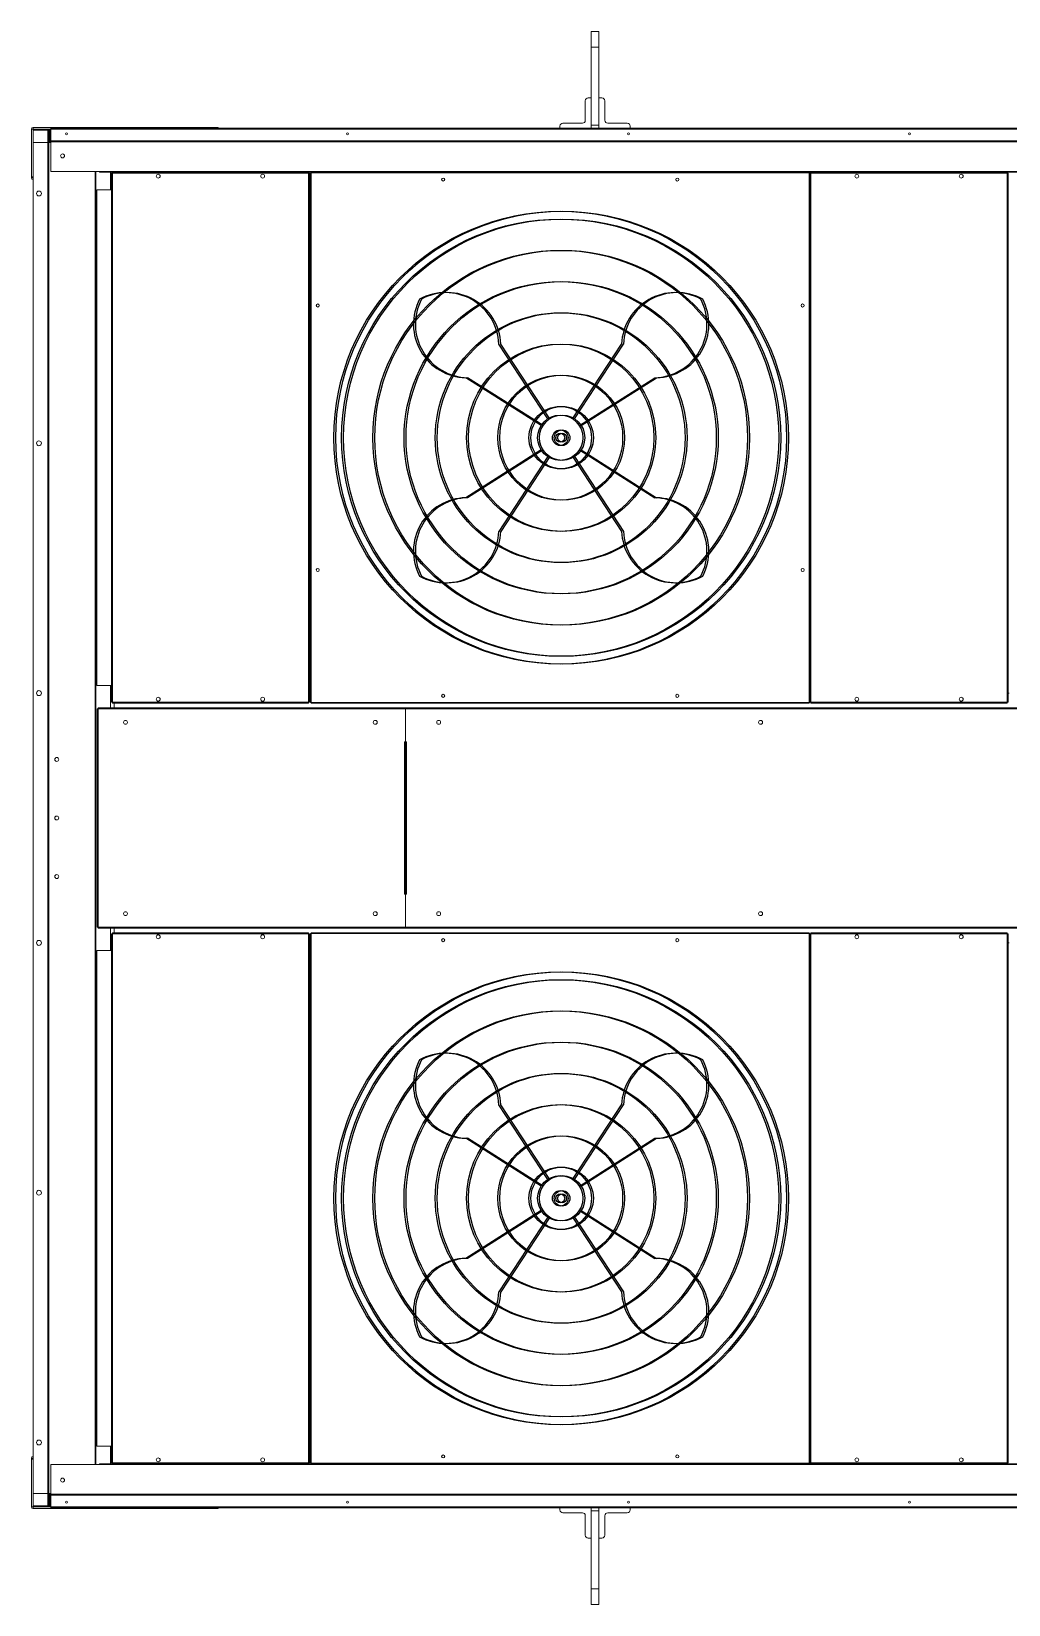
# Model space of a CAD drawing. Header units: inches. Extents: x 1457 to 2093, y 539 to 940.
# Drawn here: x 1821.5 to 1884.1, y 766.1 to 866.9 of the extents above; entities that cross this region are included whole.
import ezdxf

# ---------------------------------------------------------------- set-up
doc = ezdxf.new("R2010")
doc.units = ezdxf.units.IN
doc.header["$MEASUREMENT"] = 0
doc.layers.get('0').update_dxf_attribs({"color": 1})

msp = doc.modelspace()

# ---------------------------------------------------------------- linework, layer by layer
at = {"linetype": 'Continuous', "lineweight": 15}
for p, q in [((1857.37480369, 866.87279497), (1857.87480687, 866.87279497)), ((1857.37480369, 865.8727933), (1857.37480369, 866.87279497)), ((1857.87480687, 865.8727933), (1857.87480687, 866.87279497)), ((1857.37480369, 865.8727933), (1857.87480687, 865.8727933)), ((1857.37480369, 865.8727933), (1857.37480369, 860.87279431)), ((1857.87480687, 865.8727933), (1857.87480687, 860.87279431)), ((1856.99980599, 862.43529488), (1856.99980599, 861.18529161)), ((1857.37480369, 862.62279138), (1857.18730719, 862.62279138)), ((1857.37480369, 860.67059377), (1857.37480369, 862.62279138)), ((1857.87480687, 862.62279138), (1858.06230337, 862.62279138)), ((1857.87480687, 860.67059377), (1857.87480687, 862.62279138)), ((1858.24980457, 862.43529488), (1858.24980457, 861.18529161)), ((1821.5202069, 860.62179305), (1821.62480601, 860.62179305)), ((1821.5202069, 860.62179305), (1821.5202069, 857.57114285)), ((1821.62480601, 860.62279272), (1821.62480601, 860.56029232)), ((1822.56130292, 860.62279272), (1821.62480601, 860.62279272)), ((1822.56130292, 860.56029232), (1821.62480601, 860.56029232)), ((1821.62480601, 860.56029232), (1821.62480601, 860.55929265)), ((1821.62480601, 859.76049186), (1821.62480601, 860.55929265)), ((1821.62480601, 860.55929265), (1822.56130292, 860.55929265)), ((1821.62580568, 860.62279272), (1821.62580568, 860.72739183)), ((1833.33270702, 860.72739183), (1821.62580568, 860.72739183)), ((1822.56130292, 860.56029232), (1822.56130292, 860.62279272)), ((1822.62965584, 860.62279272), (1822.56130292, 860.62279272)), ((1822.56130292, 860.55929265), (1822.62480299, 860.55929265)), ((1822.56130292, 859.76049186), (1822.56130292, 860.55929265)), ((1822.62480299, 859.80928319), (1822.62480299, 860.55929265)), ((1822.62965584, 860.62279272), (1822.70435407, 860.62279272)), ((1822.62965584, 860.62279272), (1822.62965584, 859.88599483)), ((1822.70435407, 860.62279272), (1822.70435407, 859.88599483)), ((1822.70535374, 860.62279272), (1822.70435407, 860.62279272)), ((1822.76450313, 860.62279272), (1822.70535374, 860.62279272)), ((1822.70535374, 860.62279272), (1822.70535374, 859.88599483)), ((1822.76450313, 860.67059377), (1822.76450313, 860.62179305)), ((1892.76450537, 860.67059377), (1822.76450313, 860.67059377)), ((1822.76450313, 859.85809329), (1822.76450313, 860.62179305)), ((1822.76450313, 860.62179305), (1892.76450537, 860.62179305)), ((1833.33270702, 860.67059377), (1833.33270702, 860.72739183)), ((1833.33270702, 860.72739183), (1833.41460474, 860.72739183)), ((1833.41460474, 860.67059377), (1833.41460474, 860.72739183)), ((1855.37480503, 860.81029391), (1855.37480503, 860.67059377)), ((1856.8123048, 860.99779511), (1855.56230623, 860.99779511)), ((1857.87480687, 860.87279431), (1857.37480369, 860.87279431)), ((1858.43730576, 860.99779511), (1859.68730433, 860.99779511)), ((1859.87480553, 860.81029391), (1859.87480553, 860.67059377)), ((1821.62480601, 859.76049186), (1821.62480601, 773.23509482)), ((1822.57600697, 859.76049186), (1821.62480601, 859.76049186)), ((1822.57600697, 859.76049186), (1822.57600697, 773.23509482)), ((1822.57700663, 859.76049186), (1822.57600697, 859.76049186)), ((1822.57700663, 773.23509482), (1822.57700663, 859.76049186)), ((1822.62580735, 859.76049186), (1822.57700663, 859.76049186)), ((1822.62580735, 859.76149152), (1822.62580735, 859.80929257)), ((1822.76450313, 859.80929257), (1822.62580735, 859.80929257)), ((1822.76450313, 859.76149152), (1822.62580735, 859.76149152)), ((1822.62580735, 773.23509482), (1822.62580735, 859.76049186)), ((1822.62580735, 859.76049186), (1822.76450313, 859.76049186)), ((1822.70435407, 859.88599483), (1822.62965584, 859.88599483)), ((1822.70535374, 859.88599483), (1822.70535374, 859.81029224)), ((1822.76450313, 859.88599483), (1822.70535374, 859.88599483)), ((1822.76450313, 859.81029224), (1822.70535374, 859.81029224)), ((1822.76450313, 859.85709362), (1822.76450313, 859.85809329)), ((1822.76450313, 859.85809329), (1892.76450537, 859.85809329)), ((1892.76450537, 859.85709362), (1822.76450313, 859.85709362)), ((1822.76450313, 859.8082929), (1822.76450313, 859.85709362)), ((1892.76450537, 859.8082929), (1822.76450313, 859.8082929)), ((1822.76450313, 859.8082929), (1822.76450313, 857.90589568)), ((1821.62480601, 857.57114285), (1821.5202069, 857.57114285)), ((1821.5202069, 857.48924513), (1821.5202069, 857.57114285)), ((1821.62480601, 857.48924513), (1821.5202069, 857.48924513)), ((1892.76450537, 857.90589568), (1822.76450313, 857.90589568)), ((1822.76450313, 857.90489132), (1822.76450313, 857.90589568)), ((1825.88950426, 857.90489132), (1822.76450313, 857.90489132)), ((1825.59070665, 775.09069536), (1825.59070665, 857.90489132)), ((1825.63950736, 775.09069536), (1825.63950736, 857.90489132)), ((1825.64050703, 775.09069536), (1825.64050703, 857.90489132)), ((1825.88950426, 857.85709496), (1825.88950426, 857.90489132)), ((1889.63950542, 857.85709496), (1825.88950426, 857.85709496)), ((1826.5917033, 856.73109282), (1826.5917033, 857.85709496)), ((1826.6413535, 823.91859332), (1826.6413535, 857.7935949)), ((1826.6413535, 857.7935949), (1826.70485356, 857.7935949)), ((1826.70485356, 857.7935949), (1826.70485356, 857.85709496)), ((1826.70485356, 857.7935949), (1839.26535444, 857.7935949)), ((1826.70485356, 823.91859332), (1826.70485356, 857.7935949)), ((1839.26535444, 857.85709496), (1839.26535444, 857.7935949)), ((1839.44015562, 857.8560953), (1839.26535444, 857.8560953)), ((1839.26535444, 823.91859332), (1839.26535444, 857.7935949)), ((1839.26535444, 857.7935949), (1839.3288545, 857.7935949)), ((1839.3288545, 823.91859332), (1839.3288545, 857.7935949)), ((1839.3913549, 823.90289313), (1839.3913549, 857.80729458)), ((1839.3913549, 857.80729458), (1839.43915595, 857.80729458)), ((1839.43915595, 823.90289313), (1839.43915595, 857.80729458)), ((1839.44015562, 857.80729458), (1839.43915595, 857.80729458)), ((1839.44015562, 857.85709496), (1839.44015562, 857.80929392)), ((1871.34255614, 857.80929392), (1839.44015562, 857.80929392)), ((1839.44015562, 857.80929392), (1839.44015562, 857.80829425)), ((1839.44015562, 857.80829425), (1871.34255614, 857.80829425)), ((1839.44015562, 857.80829425), (1839.44015562, 857.80729458)), ((1839.44015562, 841.93714255), (1839.44015562, 857.80729458)), ((1871.34255614, 857.85709496), (1871.34255614, 857.80929392)), ((1871.45485458, 857.8560953), (1871.34255614, 857.8560953)), ((1871.34255614, 857.80829425), (1871.34255614, 857.80929392)), ((1871.34255614, 857.80829425), (1871.34255614, 857.80729458)), ((1871.34255614, 823.90289313), (1871.34255614, 857.80729458)), ((1871.34355581, 857.80729458), (1871.34255614, 857.80729458)), ((1871.34355581, 823.90289313), (1871.34355581, 857.80729458)), ((1871.34355581, 857.80729458), (1871.39135451, 857.80729458)), ((1871.39135451, 823.90289313), (1871.39135451, 857.80729458)), ((1871.39135451, 857.7935949), (1871.45485458, 857.7935949)), ((1871.45485458, 857.7935949), (1871.45485458, 857.85709496)), ((1871.45485458, 857.7935949), (1884.01535545, 857.7935949)), ((1871.45485458, 823.91859332), (1871.45485458, 857.7935949)), ((1884.01535545, 857.85709496), (1884.01535545, 857.7935949)), ((1884.19015546, 857.8560953), (1884.01535545, 857.8560953)), ((1884.01535545, 823.91859332), (1884.01535545, 857.7935949)), ((1884.01535545, 857.7935949), (1884.07885552, 857.7935949)), ((1884.07885552, 823.91859332), (1884.07885552, 857.7935949)), ((1825.70485658, 856.73109282), (1825.70485658, 824.98109304)), ((1826.64035383, 856.73109282), (1825.70485658, 856.73109282)), ((1826.64035383, 856.73109282), (1826.64035383, 824.98109304)), ((1826.6413535, 856.73109282), (1826.64035383, 856.73109282)), ((1839.3913549, 856.90489434), (1839.3288545, 856.90489434)), ((1839.32985417, 856.73109282), (1839.3288545, 856.73109282)), ((1839.32985417, 824.98109304), (1839.32985417, 856.73109282)), ((1839.3913549, 856.73109282), (1839.32985417, 856.73109282)), ((1839.44015562, 823.90289313), (1839.44015562, 839.74413749)), ((1825.70485658, 824.98109304), (1826.64035383, 824.98109304)), ((1826.5917033, 823.56029314), (1826.5917033, 824.98109304)), ((1826.64035383, 824.98109304), (1826.6413535, 824.98109304)), ((1839.3288545, 824.98109304), (1839.32985417, 824.98109304)), ((1839.3288545, 824.49779324), (1839.3913549, 824.49779324)), ((1839.32985417, 824.98109304), (1839.3913549, 824.98109304)), ((1884.07885552, 824.49779324), (1884.14135474, 824.49779324)), ((1825.73210576, 809.4987936), (1825.73210576, 823.49679307)), ((1825.79560583, 823.49679307), (1825.73210576, 823.49679307)), ((1845.48010547, 823.56029314), (1825.79560583, 823.56029314)), ((1825.79560583, 823.56029314), (1825.79560583, 823.49679307)), ((1825.79560583, 809.4987936), (1825.79560583, 823.49679307)), ((1845.48010547, 823.49679307), (1825.79560583, 823.49679307)), ((1826.6413535, 823.91859332), (1826.70485356, 823.91859332)), ((1826.70485356, 823.91859332), (1839.26535444, 823.91859332)), ((1826.70485356, 823.85509325), (1826.70485356, 823.91859332)), ((1839.26535444, 823.85509325), (1826.70485356, 823.85509325)), ((1826.81227803, 823.56029314), (1826.81227803, 823.85509325)), ((1839.26535444, 823.91859332), (1839.3288545, 823.91859332)), ((1839.26535444, 823.91859332), (1839.26535444, 823.85509325)), ((1839.3913549, 823.90289313), (1839.43915595, 823.90289313)), ((1839.43915595, 823.90289313), (1839.44015562, 823.90289313)), ((1839.44015562, 823.90189346), (1839.44015562, 823.90289313)), ((1871.34255614, 823.90189346), (1839.44015562, 823.90189346)), ((1839.44015562, 823.90189346), (1839.44015562, 823.9008932)), ((1871.34255614, 823.9008932), (1839.44015562, 823.9008932)), ((1839.44015562, 823.85309333), (1839.44015562, 823.9008932)), ((1871.34255614, 823.85309333), (1839.44015562, 823.85309333)), ((1845.48010547, 823.49679307), (1845.48010547, 823.56029314)), ((1845.48010547, 821.37279329), (1845.48010547, 823.49679307)), ((1845.48010547, 823.31129356), (1845.48410414, 823.31129356)), ((1845.48010547, 823.3102933), (1845.48410414, 823.3102933)), ((1845.48010547, 823.24679324), (1845.48410414, 823.24679324)), ((1845.48410414, 823.56029314), (1845.48410414, 823.49679307)), ((1845.48410414, 823.56029314), (1973.42160689, 823.56029314)), ((1845.48410414, 823.49679307), (1973.42160689, 823.49679307)), ((1845.48410414, 823.49679307), (1845.48410414, 821.37279329)), ((1871.34255614, 823.90289313), (1871.34355581, 823.90289313)), ((1871.34255614, 823.90189346), (1871.34255614, 823.90289313)), ((1871.34255614, 823.9008932), (1871.34255614, 823.90189346)), ((1871.34255614, 823.85309333), (1871.34255614, 823.9008932)), ((1871.34355581, 823.90289313), (1871.39135451, 823.90289313)), ((1871.39135451, 823.91859332), (1871.45485458, 823.91859332)), ((1871.45485458, 823.91859332), (1884.01535545, 823.91859332)), ((1871.45485458, 823.85509325), (1871.45485458, 823.91859332)), ((1884.01535545, 823.85509325), (1871.45485458, 823.85509325)), ((1884.01535545, 823.91859332), (1884.07885552, 823.91859332)), ((1884.01535545, 823.91859332), (1884.01535545, 823.85509325)), ((1845.41860474, 821.37279329), (1845.48010547, 821.37279329)), ((1845.41860474, 811.62279339), (1845.41860474, 821.37279329)), ((1845.48010547, 821.49879316), (1845.48410414, 821.49879316)), ((1845.48010547, 821.4352931), (1845.48410414, 821.4352931)), ((1845.48010547, 821.43429343), (1845.48410414, 821.43429343)), ((1845.48210481, 821.37279329), (1845.48010547, 821.37279329)), ((1845.48210481, 821.37279329), (1845.48210481, 811.62279339)), ((1845.48210481, 811.62279339), (1845.48210481, 821.37279329)), ((1845.48410414, 821.37279329), (1845.48210481, 821.37279329)), ((1845.48410414, 821.37279329), (1845.54560487, 821.37279329)), ((1845.54560487, 821.37279329), (1845.54560487, 811.62279339)), ((1845.48010547, 811.62279339), (1845.41860474, 811.62279339)), ((1845.48010547, 809.4987936), (1845.48010547, 811.62279339)), ((1845.48010547, 811.62279339), (1845.48210481, 811.62279339)), ((1845.48010547, 811.56129324), (1845.48410414, 811.56129324)), ((1845.48010547, 811.56029358), (1845.48410414, 811.56029358)), ((1845.48010547, 811.49679351), (1845.48410414, 811.49679351)), ((1845.48210481, 811.62279339), (1845.48410414, 811.62279339)), ((1845.48410414, 811.62279339), (1845.48410414, 809.4987936)), ((1845.54560487, 811.62279339), (1845.48410414, 811.62279339)), ((1825.73210576, 809.4987936), (1825.79560583, 809.4987936)), ((1845.48010547, 809.4987936), (1825.79560583, 809.4987936)), ((1825.79560583, 809.4987936), (1825.79560583, 809.43529354)), ((1845.48010547, 809.43529354), (1825.79560583, 809.43529354)), ((1826.5917033, 808.01449363), (1826.5917033, 809.43529354)), ((1826.6413535, 775.20199178), (1826.6413535, 809.07699336)), ((1826.6413535, 809.07699336), (1826.70485356, 809.07699336)), ((1826.70485356, 809.14049342), (1839.26535444, 809.14049342)), ((1826.70485356, 809.07699336), (1826.70485356, 809.14049342)), ((1826.70485356, 775.20199178), (1826.70485356, 809.07699336)), ((1826.70485356, 809.07699336), (1839.26535444, 809.07699336)), ((1826.81227803, 809.14049342), (1826.81227803, 809.43529354)), ((1839.26535444, 809.14049342), (1839.26535444, 809.07699336)), ((1839.26535444, 775.20199178), (1839.26535444, 809.07699336)), ((1839.26535444, 809.07699336), (1839.3288545, 809.07699336)), ((1839.3288545, 775.20199178), (1839.3288545, 809.07699336)), ((1839.3913549, 809.09269355), (1839.43915595, 809.09269355)), ((1839.3913549, 775.18829209), (1839.3913549, 809.09269355)), ((1839.43915595, 775.18829209), (1839.43915595, 809.09269355)), ((1839.44015562, 809.09269355), (1839.43915595, 809.09269355)), ((1839.44015562, 809.14249335), (1839.44015562, 809.09469347)), ((1871.34255614, 809.14249335), (1839.44015562, 809.14249335)), ((1871.34255614, 809.09469347), (1839.44015562, 809.09469347)), ((1839.44015562, 809.09469347), (1839.44015562, 809.09369322)), ((1839.44015562, 809.09369322), (1871.34255614, 809.09369322)), ((1839.44015562, 809.09369322), (1839.44015562, 809.09269355)), ((1839.44015562, 793.22254328), (1839.44015562, 809.09269355)), ((1845.48010547, 809.74879344), (1845.48410414, 809.74879344)), ((1845.48010547, 809.68529337), (1845.48410414, 809.68529337)), ((1845.48010547, 809.68429311), (1845.48410414, 809.68429311)), ((1845.48010547, 809.43529354), (1845.48010547, 809.4987936)), ((1845.48410414, 809.4987936), (1973.42160689, 809.4987936)), ((1845.48410414, 809.4987936), (1845.48410414, 809.43529354)), ((1845.48410414, 809.43529354), (1973.42160689, 809.43529354)), ((1871.34255614, 809.14249335), (1871.34255614, 809.09469347)), ((1871.34255614, 809.09369322), (1871.34255614, 809.09469347)), ((1871.34255614, 809.09369322), (1871.34255614, 809.09269355)), ((1871.34255614, 775.18829209), (1871.34255614, 809.09269355)), ((1871.34355581, 809.09269355), (1871.34255614, 809.09269355)), ((1871.34355581, 775.18829209), (1871.34355581, 809.09269355)), ((1871.34355581, 809.09269355), (1871.39135451, 809.09269355)), ((1871.39135451, 775.18829209), (1871.39135451, 809.09269355)), ((1871.39135451, 809.07699336), (1871.45485458, 809.07699336)), ((1871.45485458, 809.14049342), (1884.01535545, 809.14049342)), ((1871.45485458, 809.07699336), (1871.45485458, 809.14049342)), ((1871.45485458, 775.20199178), (1871.45485458, 809.07699336)), ((1871.45485458, 809.07699336), (1884.01535545, 809.07699336)), ((1884.01535545, 809.14049342), (1884.01535545, 809.07699336)), ((1884.01535545, 775.20199178), (1884.01535545, 809.07699336)), ((1884.01535545, 809.07699336), (1884.07885552, 809.07699336)), ((1884.07885552, 775.20199178), (1884.07885552, 809.07699336)), ((1839.3288545, 808.49779343), (1839.3913549, 808.49779343)), ((1884.07885552, 808.49779343), (1884.14135474, 808.49779343)), ((1825.70485658, 808.01449363), (1825.70485658, 776.26449385)), ((1826.64035383, 808.01449363), (1825.70485658, 808.01449363)), ((1826.64035383, 808.01449363), (1826.64035383, 776.26449385)), ((1826.6413535, 808.01449363), (1826.64035383, 808.01449363)), ((1839.44015562, 775.18829209), (1839.44015562, 791.02953821)), ((1825.70485658, 776.26449385), (1826.64035383, 776.26449385)), ((1826.5917033, 775.13849171), (1826.5917033, 776.26449385)), ((1826.64035383, 776.26449385), (1826.6413535, 776.26449385)), ((1821.62480601, 775.50634154), (1821.5202069, 775.50634154)), ((1821.5202069, 775.50634154), (1821.5202069, 775.42444382)), ((1821.5202069, 772.37379362), (1821.5202069, 775.42444382)), ((1821.62480601, 775.42444382), (1821.5202069, 775.42444382)), ((1825.88950426, 775.09069536), (1822.76450313, 775.09069536)), ((1822.76450313, 775.09069536), (1822.76450313, 775.08969099)), ((1892.76450537, 775.08969099), (1822.76450313, 775.08969099)), ((1822.76450313, 773.18729377), (1822.76450313, 775.08969099)), ((1825.88950426, 775.13849171), (1825.88950426, 775.09069536)), ((1889.63950542, 775.13849171), (1825.88950426, 775.13849171)), ((1826.6413535, 775.20199178), (1826.70485356, 775.20199178)), ((1826.70485356, 775.20199178), (1839.26535444, 775.20199178)), ((1826.70485356, 775.13849171), (1826.70485356, 775.20199178)), ((1839.26535444, 775.20199178), (1839.3288545, 775.20199178)), ((1839.26535444, 775.20199178), (1839.26535444, 775.13849171)), ((1839.44015562, 775.13949138), (1839.26535444, 775.13949138)), ((1839.3913549, 775.18829209), (1839.43915595, 775.18829209)), ((1839.43915595, 775.18829209), (1839.44015562, 775.18829209)), ((1839.44015562, 775.18729243), (1839.44015562, 775.18829209)), ((1839.44015562, 775.18729243), (1839.44015562, 775.18629276)), ((1871.34255614, 775.18729243), (1839.44015562, 775.18729243)), ((1839.44015562, 775.13849171), (1839.44015562, 775.18629276)), ((1871.34255614, 775.18629276), (1839.44015562, 775.18629276)), ((1871.34255614, 775.18829209), (1871.34355581, 775.18829209)), ((1871.34255614, 775.18729243), (1871.34255614, 775.18829209)), ((1871.34255614, 775.18629276), (1871.34255614, 775.18729243)), ((1871.34255614, 775.13849171), (1871.34255614, 775.18629276)), ((1871.45485458, 775.13949138), (1871.34255614, 775.13949138)), ((1871.34355581, 775.18829209), (1871.39135451, 775.18829209)), ((1871.39135451, 775.20199178), (1871.45485458, 775.20199178)), ((1871.45485458, 775.20199178), (1884.01535545, 775.20199178)), ((1871.45485458, 775.13849171), (1871.45485458, 775.20199178)), ((1884.01535545, 775.20199178), (1884.07885552, 775.20199178)), ((1884.01535545, 775.20199178), (1884.01535545, 775.13849171)), ((1884.19015546, 775.13949138), (1884.01535545, 775.13949138)), ((1821.62480601, 772.43629402), (1821.62480601, 773.23509482)), ((1821.62480601, 773.23509482), (1822.57600697, 773.23509482)), ((1822.56130292, 772.43629402), (1822.56130292, 773.23509482)), ((1822.57600697, 773.23509482), (1822.57700663, 773.23509482)), ((1822.57700663, 773.23509482), (1822.62580735, 773.23509482)), ((1822.62480299, 772.43629402), (1822.62480299, 773.18630349)), ((1822.69950591, 773.10959184), (1822.62480299, 773.10959184)), ((1822.62580735, 773.23509482), (1822.76450313, 773.23509482)), ((1822.62580735, 773.23409515), (1822.62580735, 773.1862941)), ((1822.62580735, 773.23409515), (1822.76450313, 773.23409515)), ((1822.62580735, 773.1862941), (1822.76450313, 773.1862941)), ((1822.69950591, 772.37279395), (1822.69950591, 773.10959184)), ((1822.76450313, 773.18529443), (1822.70050558, 773.18529443)), ((1822.70050558, 773.10959184), (1822.70050558, 773.18529443)), ((1822.70050558, 772.37279395), (1822.70050558, 773.10959184)), ((1822.76450313, 773.10959184), (1822.70050558, 773.10959184)), ((1892.76450537, 773.18729377), (1822.76450313, 773.18729377)), ((1822.76450313, 773.18729377), (1822.76450313, 773.13849305)), ((1892.76450537, 773.13849305), (1822.76450313, 773.13849305)), ((1822.76450313, 773.13849305), (1822.76450313, 773.13749339)), ((1822.76450313, 773.13749339), (1892.76450537, 773.13749339)), ((1822.76450313, 773.13749339), (1822.76450313, 772.37379362)), ((1821.5202069, 772.37379362), (1821.62480601, 772.37379362)), ((1821.62480601, 772.43629402), (1822.56130292, 772.43629402)), ((1821.62480601, 772.43529435), (1821.62480601, 772.43629402)), ((1821.62480601, 772.37279395), (1821.62480601, 772.43529435)), ((1821.62480601, 772.43529435), (1822.56130292, 772.43529435)), ((1821.62480601, 772.37279395), (1822.56130292, 772.37279395)), ((1821.62580568, 772.37279395), (1821.62580568, 772.26819484)), ((1833.33270702, 772.26819484), (1821.62580568, 772.26819484)), ((1822.56130292, 772.43629402), (1822.62480299, 772.43629402)), ((1822.56130292, 772.43529435), (1822.56130292, 772.37279395)), ((1822.62480299, 772.37279395), (1822.56130292, 772.37279395)), ((1822.62480299, 772.37279395), (1822.62480299, 772.43629402)), ((1822.62480299, 772.37279395), (1822.69950591, 772.37279395)), ((1822.70050558, 772.37279395), (1822.69950591, 772.37279395)), ((1822.76450313, 772.37279395), (1822.70050558, 772.37279395)), ((1822.76450313, 772.37379362), (1892.76450537, 772.37379362)), ((1822.76450313, 772.3249929), (1822.76450313, 772.37379362)), ((1892.76450537, 772.3249929), (1822.76450313, 772.3249929)), ((1833.33270702, 772.3249929), (1833.33270702, 772.26819484)), ((1833.33270702, 772.26819484), (1833.41460474, 772.26819484)), ((1833.41460474, 772.3249929), (1833.41460474, 772.26819484)), ((1855.37480503, 772.18529276), (1855.37480503, 772.3249929)), ((1856.8123048, 771.99779156), (1855.56230623, 771.99779156)), ((1856.99980599, 770.5602918), (1856.99980599, 771.81029506)), ((1857.37480369, 772.3249929), (1857.37480369, 770.3727953)), ((1857.37480369, 772.12279236), (1857.87480687, 772.12279236)), ((1857.37480369, 767.12279337), (1857.37480369, 772.12279236)), ((1857.87480687, 772.3249929), (1857.87480687, 770.3727953)), ((1857.87480687, 767.12279337), (1857.87480687, 772.12279236)), ((1858.24980457, 770.5602918), (1858.24980457, 771.81029506)), ((1858.43730576, 771.99779156), (1859.68730433, 771.99779156)), ((1859.87480553, 772.18529276), (1859.87480553, 772.3249929)), ((1857.37480369, 770.3727953), (1857.18730719, 770.3727953)), ((1857.87480687, 770.3727953), (1858.06230337, 770.3727953)), ((1857.87480687, 767.12279337), (1857.37480369, 767.12279337)), ((1857.37480369, 767.12279337), (1857.37480369, 766.1227917)), ((1857.87480687, 767.12279337), (1857.87480687, 766.1227917)), ((1857.87480687, 766.1227917), (1857.37480369, 766.1227917))]:
    msp.add_line(p, q, dxfattribs=at)
for p, q in [((1854.59484441, 842.06709076), (1851.45691246, 846.85054071)), ((1854.59484441, 842.06709076), (1851.45691246, 846.85054071)), ((1854.59484441, 842.06709076), (1851.45691246, 846.85054071)), ((1854.59484441, 842.06709076), (1851.45691246, 846.85054071)), ((1854.717846, 842.06709076), (1851.57991405, 846.85054071)), ((1854.717846, 842.06709076), (1851.57991405, 846.85054071)), ((1854.717846, 842.06709076), (1851.57991405, 846.85054071)), ((1854.717846, 842.06709076), (1851.57991405, 846.85054071)), ((1856.18694523, 842.06709076), (1859.32487719, 846.85054071)), ((1856.18694523, 842.06709076), (1859.32487719, 846.85054071)), ((1856.30994682, 842.06709076), (1859.44787878, 846.85054071)), ((1856.30994682, 842.06709076), (1859.44787878, 846.85054071)), ((1854.16580327, 841.63168172), (1849.33664435, 844.69880325)), ((1854.16580327, 841.63168172), (1849.33664435, 844.69880325)), ((1854.16580327, 841.63168172), (1849.33664435, 844.69880325)), ((1854.16580327, 841.63168172), (1849.33664435, 844.69880325)), ((1854.28880486, 841.63168172), (1849.45964594, 844.69880325)), ((1854.28880486, 841.63168172), (1849.45964594, 844.69880325)), ((1854.28880486, 841.63168172), (1849.45964594, 844.69880325)), ((1854.28880486, 841.63168172), (1849.45964594, 844.69880325)), ((1856.61598638, 841.63168172), (1861.4451453, 844.69880325)), ((1856.61598638, 841.63168172), (1861.4451453, 844.69880325)), ((1856.73898797, 841.63168172), (1861.56814689, 844.69880325)), ((1856.73898797, 841.63168172), (1861.56814689, 844.69880325)), ((1854.16580327, 840.07650811), (1849.33664435, 837.00938659)), ((1854.16580327, 840.07650811), (1849.33664435, 837.00938659)), ((1854.16580327, 840.07650811), (1849.33664435, 837.00938659)), ((1854.16580327, 840.07650811), (1849.33664435, 837.00938659)), ((1854.28880486, 840.07650811), (1849.45964594, 837.00938659)), ((1854.28880486, 840.07650811), (1849.45964594, 837.00938659)), ((1854.28880486, 840.07650811), (1849.45964594, 837.00938659)), ((1854.28880486, 840.07650811), (1849.45964594, 837.00938659)), ((1854.59484441, 839.64109907), (1851.45691246, 834.85764913)), ((1854.59484441, 839.64109907), (1851.45691246, 834.85764913)), ((1854.59484441, 839.64109907), (1851.45691246, 834.85764913)), ((1854.59484441, 839.64109907), (1851.45691246, 834.85764913)), ((1854.717846, 839.64109907), (1851.57991405, 834.85764913)), ((1854.717846, 839.64109907), (1851.57991405, 834.85764913)), ((1854.717846, 839.64109907), (1851.57991405, 834.85764913)), ((1854.717846, 839.64109907), (1851.57991405, 834.85764913)), ((1856.18694523, 839.64109907), (1859.32487719, 834.85764913)), ((1856.18694523, 839.64109907), (1859.32487719, 834.85764913)), ((1856.30994682, 839.64109907), (1859.44787878, 834.85764913)), ((1856.30994682, 839.64109907), (1859.44787878, 834.85764913)), ((1856.61598638, 840.07650811), (1861.4451453, 837.00938659)), ((1856.61598638, 840.07650811), (1861.4451453, 837.00938659)), ((1856.73898797, 840.07650811), (1861.56814689, 837.00938659)), ((1856.73898797, 840.07650811), (1861.56814689, 837.00938659)), ((1854.59484441, 793.35248973), (1851.45691246, 798.13593968)), ((1854.59484441, 793.35248973), (1851.45691246, 798.13593968)), ((1854.59484441, 793.35248973), (1851.45691246, 798.13593968)), ((1854.59484441, 793.35248973), (1851.45691246, 798.13593968)), ((1854.717846, 793.35248973), (1851.57991405, 798.13593968)), ((1854.717846, 793.35248973), (1851.57991405, 798.13593968)), ((1854.717846, 793.35248973), (1851.57991405, 798.13593968)), ((1854.717846, 793.35248973), (1851.57991405, 798.13593968)), ((1856.18694523, 793.35248973), (1859.32487719, 798.13593968)), ((1856.18694523, 793.35248973), (1859.32487719, 798.13593968)), ((1856.30994682, 793.35248973), (1859.44787878, 798.13593968)), ((1856.30994682, 793.35248973), (1859.44787878, 798.13593968)), ((1854.16580327, 792.91708069), (1849.33664435, 795.98420222)), ((1854.16580327, 792.91708069), (1849.33664435, 795.98420222)), ((1854.16580327, 792.91708069), (1849.33664435, 795.98420222)), ((1854.16580327, 792.91708069), (1849.33664435, 795.98420222)), ((1854.28880486, 792.91708069), (1849.45964594, 795.98420222)), ((1854.28880486, 792.91708069), (1849.45964594, 795.98420222)), ((1854.28880486, 792.91708069), (1849.45964594, 795.98420222)), ((1854.28880486, 792.91708069), (1849.45964594, 795.98420222)), ((1856.61598638, 792.91708069), (1861.4451453, 795.98420222)), ((1856.61598638, 792.91708069), (1861.4451453, 795.98420222)), ((1856.73898797, 792.91708069), (1861.56814689, 795.98420222)), ((1856.73898797, 792.91708069), (1861.56814689, 795.98420222)), ((1854.16580327, 791.36190708), (1849.33664435, 788.29478555)), ((1854.16580327, 791.36190708), (1849.33664435, 788.29478555)), ((1854.16580327, 791.36190708), (1849.33664435, 788.29478555)), ((1854.16580327, 791.36190708), (1849.33664435, 788.29478555)), ((1854.28880486, 791.36190708), (1849.45964594, 788.29478555)), ((1854.28880486, 791.36190708), (1849.45964594, 788.29478555)), ((1854.28880486, 791.36190708), (1849.45964594, 788.29478555)), ((1854.28880486, 791.36190708), (1849.45964594, 788.29478555)), ((1854.59484441, 790.92649804), (1851.45691246, 786.14304809)), ((1854.59484441, 790.92649804), (1851.45691246, 786.14304809)), ((1854.59484441, 790.92649804), (1851.45691246, 786.14304809)), ((1854.59484441, 790.92649804), (1851.45691246, 786.14304809)), ((1854.717846, 790.92649804), (1851.57991405, 786.14304809)), ((1854.717846, 790.92649804), (1851.57991405, 786.14304809)), ((1854.717846, 790.92649804), (1851.57991405, 786.14304809)), ((1854.717846, 790.92649804), (1851.57991405, 786.14304809)), ((1856.18694523, 790.92649804), (1859.32487719, 786.14304809)), ((1856.18694523, 790.92649804), (1859.32487719, 786.14304809)), ((1856.30994682, 790.92649804), (1859.44787878, 786.14304809)), ((1856.30994682, 790.92649804), (1859.44787878, 786.14304809)), ((1856.61598638, 791.36190708), (1861.4451453, 788.29478555)), ((1856.61598638, 791.36190708), (1861.4451453, 788.29478555)), ((1856.73898797, 791.36190708), (1861.56814689, 788.29478555)), ((1856.73898797, 791.36190708), (1861.56814689, 788.29478555))]:
    msp.add_line(p, q)
for centre, radius in [((1823.76450521, 860.30929334), 0.0625), ((1841.76450521, 860.30929334), 0.0625), ((1859.76450521, 860.30929334), 0.0625), ((1877.76450521, 860.30929334), 0.0625), ((1823.51450521, 858.90399006), 0.125), ((1829.64135521, 857.60709334), 0.125), ((1836.32885521, 857.60709334), 0.125), ((1847.89135521, 857.38734432), 0.0995), ((1862.89135521, 857.38734432), 0.0995), ((1874.39135521, 857.60709334), 0.125), ((1881.07885521, 857.60709334), 0.125), ((1821.99980521, 856.49779334), 0.15625), ((1839.86110423, 849.32484432), 0.0995), ((1870.92160619, 849.32484432), 0.0995), ((1821.99980521, 840.49779334), 0.15625), ((1839.86110423, 832.38534236), 0.0995), ((1870.92160619, 832.38534236), 0.0995), ((1821.99980521, 824.49779334), 0.15625), ((1829.64135521, 824.10509334), 0.125), ((1836.32885521, 824.10509334), 0.125), ((1847.89135521, 824.32284236), 0.0995), ((1862.89135521, 824.32284236), 0.0995), ((1874.39135521, 824.10509334), 0.125), ((1881.07885521, 824.10509334), 0.125), ((1827.54461779, 822.62280592), 0.125), ((1843.54461779, 822.62280592), 0.125), ((1847.60709263, 822.62280592), 0.125), ((1868.22705096, 822.62280592), 0.125), ((1823.13948349, 820.24779334), 0.125), ((1823.13948349, 816.49779334), 0.125), ((1823.13948349, 812.74779334), 0.125), ((1827.54461779, 810.37278075), 0.125), ((1843.54461779, 810.37278075), 0.125), ((1847.60709263, 810.37278075), 0.125), ((1868.22705096, 810.37278075), 0.125), ((1821.99980521, 808.49779334), 0.15625), ((1829.64135521, 808.89049334), 0.125), ((1836.32885521, 808.89049334), 0.125), ((1847.89135521, 808.67274432), 0.0995), ((1862.89135521, 808.67274432), 0.0995), ((1874.39135521, 808.89049334), 0.125), ((1881.07885521, 808.89049334), 0.125), ((1821.99980521, 792.49779334), 0.15625), ((1821.99980521, 776.49779334), 0.15625), ((1829.64135521, 775.38849334), 0.125), ((1836.32885521, 775.38849334), 0.125), ((1847.89135521, 775.60824236), 0.0995), ((1862.89135521, 775.60824236), 0.0995), ((1874.39135521, 775.38849334), 0.125), ((1881.07885521, 775.38849334), 0.125), ((1823.51450521, 774.09159662), 0.125), ((1823.76450521, 772.68629334), 0.0625), ((1841.76450521, 772.68629334), 0.0625), ((1859.76450521, 772.68629334), 0.0625), ((1877.76450521, 772.68629334), 0.0625)]:
    msp.add_circle(centre, radius, dxfattribs=at)
for centre, radius in [((1855.39136527, 840.85509488), 14.5), ((1855.39136527, 840.85509488), 14.5), ((1855.51436686, 840.85509488), 14.5), ((1855.51436686, 840.85509488), 14.5), ((1855.39136527, 840.85509488), 14), ((1855.39136527, 840.85509488), 14), ((1855.51436686, 840.85509488), 14), ((1855.51436686, 840.85509488), 14), ((1855.39136527, 840.85409492), 12), ((1855.39136527, 840.85409492), 12), ((1855.51436686, 840.85409492), 12), ((1855.51436686, 840.85409492), 12), ((1855.39089482, 840.85459488), 10), ((1855.39089482, 840.85459488), 10), ((1855.51389641, 840.85459488), 10), ((1855.51389641, 840.85459488), 10), ((1855.39136527, 840.85509488), 8), ((1855.39136527, 840.85509488), 8), ((1855.51436686, 840.85509488), 8), ((1855.51436686, 840.85509488), 8), ((1855.39136527, 840.85409492), 6), ((1855.39136527, 840.85409492), 6), ((1855.51436686, 840.85409492), 6), ((1855.51436686, 840.85409492), 6), ((1855.39136527, 840.85409492), 4), ((1855.39136527, 840.85409492), 4), ((1855.39136527, 840.85409492), 4), ((1855.39136527, 840.85409492), 4), ((1855.51436686, 840.85409492), 4), ((1855.51436686, 840.85409492), 4), ((1855.51436686, 840.85409492), 4), ((1855.51436686, 840.85409492), 4), ((1855.39089482, 840.85459488), 2), ((1855.39089482, 840.85459488), 2), ((1855.39089482, 840.85359495), 2), ((1855.39089482, 840.85359495), 2), ((1855.39136527, 840.85409492), 2), ((1855.39136527, 840.85409492), 2), ((1855.39136527, 840.85409492), 2), ((1855.39136527, 840.85409492), 2), ((1855.51389641, 840.85459488), 2), ((1855.51389641, 840.85459488), 2), ((1855.51389641, 840.85359495), 2), ((1855.51389641, 840.85359495), 2), ((1855.51436686, 840.85409492), 2), ((1855.51436686, 840.85409492), 2), ((1855.51436686, 840.85409492), 2), ((1855.51436686, 840.85409492), 2), ((1855.39089482, 840.85459488), 1.45129885), ((1855.39089482, 840.85459488), 1.45129885), ((1855.39089482, 840.85459488), 1.45129885), ((1855.39089482, 840.85459488), 1.45129885), ((1855.39089482, 840.85359495), 1.45129885), ((1855.39089482, 840.85359495), 1.45129885), ((1855.39089482, 840.85359495), 1.45129885), ((1855.39089482, 840.85359495), 1.45129885), ((1855.51389641, 840.85459488), 1.45129885), ((1855.51389641, 840.85459488), 1.45129885), ((1855.51389641, 840.85459488), 1.45129885), ((1855.51389641, 840.85459488), 1.45129885), ((1855.51389641, 840.85359495), 1.45129885), ((1855.51389641, 840.85359495), 1.45129885), ((1855.51389641, 840.85359495), 1.45129885), ((1855.51389641, 840.85359495), 1.45129885), ((1855.39136527, 840.85409492), 0.5), ((1855.39136527, 840.85409492), 0.5), ((1855.39136527, 840.85409492), 0.5), ((1855.39136527, 840.85409492), 0.5), ((1855.51436686, 840.85409492), 0.5), ((1855.51436686, 840.85409492), 0.5), ((1855.51436686, 840.85409492), 0.5), ((1855.51436686, 840.85409492), 0.5), ((1855.39089482, 840.85459488), 0.28645249), ((1855.39089482, 840.85459488), 0.28645249), ((1855.39089482, 840.85359495), 0.28645249), ((1855.39089482, 840.85359495), 0.28645249), ((1855.51389641, 840.85459488), 0.28645249), ((1855.51389641, 840.85459488), 0.28645249), ((1855.51389641, 840.85359495), 0.28645249), ((1855.51389641, 840.85359495), 0.28645249), ((1855.39136527, 840.85409492), 0), ((1855.39136527, 840.85409492), 0), ((1855.39136527, 840.85409492), 0), ((1855.39136527, 840.85409492), 0), ((1855.51436686, 840.85409492), 0), ((1855.51436686, 840.85409492), 0), ((1855.51436686, 840.85409492), 0), ((1855.51436686, 840.85409492), 0), ((1855.39136527, 792.14049385), 14.5), ((1855.39136527, 792.14049385), 14.5), ((1855.51436686, 792.14049385), 14.5), ((1855.51436686, 792.14049385), 14.5), ((1855.39136527, 792.14049385), 14), ((1855.39136527, 792.14049385), 14), ((1855.51436686, 792.14049385), 14), ((1855.51436686, 792.14049385), 14), ((1855.39136527, 792.13949389), 12), ((1855.39136527, 792.13949389), 12), ((1855.51436686, 792.13949389), 12), ((1855.51436686, 792.13949389), 12), ((1855.39089482, 792.13999385), 10), ((1855.39089482, 792.13999385), 10), ((1855.51389641, 792.13999385), 10), ((1855.51389641, 792.13999385), 10), ((1855.39136527, 792.14049385), 8), ((1855.39136527, 792.14049385), 8), ((1855.51436686, 792.14049385), 8), ((1855.51436686, 792.14049385), 8), ((1855.39136527, 792.13949389), 6), ((1855.39136527, 792.13949389), 6), ((1855.51436686, 792.13949389), 6), ((1855.51436686, 792.13949389), 6), ((1855.39136527, 792.13949389), 4), ((1855.39136527, 792.13949389), 4), ((1855.39136527, 792.13949389), 4), ((1855.39136527, 792.13949389), 4), ((1855.51436686, 792.13949389), 4), ((1855.51436686, 792.13949389), 4), ((1855.51436686, 792.13949389), 4), ((1855.51436686, 792.13949389), 4), ((1855.39089482, 792.13999385), 2), ((1855.39089482, 792.13999385), 2), ((1855.39089482, 792.13899392), 2), ((1855.39089482, 792.13899392), 2), ((1855.39136527, 792.13949389), 2), ((1855.39136527, 792.13949389), 2), ((1855.39136527, 792.13949389), 2), ((1855.39136527, 792.13949389), 2), ((1855.51389641, 792.13999385), 2), ((1855.51389641, 792.13999385), 2), ((1855.51389641, 792.13899392), 2), ((1855.51389641, 792.13899392), 2), ((1855.51436686, 792.13949389), 2), ((1855.51436686, 792.13949389), 2), ((1855.51436686, 792.13949389), 2), ((1855.51436686, 792.13949389), 2), ((1855.39089482, 792.13999385), 1.45129885), ((1855.39089482, 792.13999385), 1.45129885), ((1855.39089482, 792.13999385), 1.45129885), ((1855.39089482, 792.13999385), 1.45129885), ((1855.39089482, 792.13899392), 1.45129885), ((1855.39089482, 792.13899392), 1.45129885), ((1855.39089482, 792.13899392), 1.45129885), ((1855.39089482, 792.13899392), 1.45129885), ((1855.51389641, 792.13999385), 1.45129885), ((1855.51389641, 792.13999385), 1.45129885), ((1855.51389641, 792.13999385), 1.45129885), ((1855.51389641, 792.13999385), 1.45129885), ((1855.51389641, 792.13899392), 1.45129885), ((1855.51389641, 792.13899392), 1.45129885), ((1855.51389641, 792.13899392), 1.45129885), ((1855.51389641, 792.13899392), 1.45129885), ((1855.39136527, 792.13949389), 0.5), ((1855.39136527, 792.13949389), 0.5), ((1855.39136527, 792.13949389), 0.5), ((1855.39136527, 792.13949389), 0.5), ((1855.51436686, 792.13949389), 0.5), ((1855.51436686, 792.13949389), 0.5), ((1855.51436686, 792.13949389), 0.5), ((1855.51436686, 792.13949389), 0.5), ((1855.39089482, 792.13999385), 0.28645249), ((1855.39089482, 792.13999385), 0.28645249), ((1855.39089482, 792.13899392), 0.28645249), ((1855.39089482, 792.13899392), 0.28645249), ((1855.51389641, 792.13999385), 0.28645249), ((1855.51389641, 792.13999385), 0.28645249), ((1855.51389641, 792.13899392), 0.28645249), ((1855.51389641, 792.13899392), 0.28645249), ((1855.39136527, 792.13949389), 0), ((1855.39136527, 792.13949389), 0), ((1855.39136527, 792.13949389), 0), ((1855.39136527, 792.13949389), 0), ((1855.51436686, 792.13949389), 0), ((1855.51436686, 792.13949389), 0), ((1855.51436686, 792.13949389), 0), ((1855.51436686, 792.13949389), 0)]:
    msp.add_circle(centre, radius)
for centre, radius, start, end in [((1857.18730521, 862.43529334), 0.1875, 90, 180), ((1858.06230521, 862.43529334), 0.1875, 0, 90), ((1821.62580521, 860.62179334), 0.1056, 90, 180), ((1822.56130521, 860.55929334), 0.0635, 0, 90), ((1822.56130521, 860.55929334), 0.001, 0, 90), ((1833.41460521, 860.62179334), 0.1056, 27.52407037, 90), ((1855.56230521, 860.81029334), 0.1875, 90, 180), ((1856.81230521, 861.18529334), 0.1875, 270, 0), ((1858.43730521, 861.18529334), 0.1875, 180, 270), ((1859.68730521, 860.81029334), 0.1875, 0, 90), ((1822.62580524, 859.76049334), 0.04880004, 90.0000355558, 180), ((1822.62580521, 859.76049334), 0.001, 90, 180), ((1822.70535521, 859.88599334), 0.0757, 180, 270), ((1822.70535521, 859.88599334), 0.001, 180, 270), ((1821.62580521, 857.48924334), 0.1056, 180, 270), ((1821.62580521, 775.50634334), 0.1056, 90, 180), ((1822.62580524, 773.23509334), 0.04880005, 180, 269.9999570874), ((1822.62580521, 773.23509334), 0.00100001, 180, 270), ((1822.70050521, 773.10959334), 0.0757, 90, 180), ((1822.70050521, 773.10959334), 0.001, 90, 180), ((1821.62580521, 772.37379334), 0.1056, 180, 270), ((1822.56130521, 772.43629334), 0.0635, 270, 0), ((1822.56130521, 772.43629334), 0.001, 270, 0), ((1833.41460521, 772.37379334), 0.1056, 270, 332.47592963), ((1855.56230521, 772.18529334), 0.1875, 180, 270), ((1856.81230521, 771.81029334), 0.1875, 0, 90), ((1858.43730521, 771.81029334), 0.1875, 90, 180), ((1859.68730521, 772.18529334), 0.1875, 270, 0), ((1857.18730521, 770.56029334), 0.1875, 180, 270), ((1858.06230521, 770.56029334), 0.1875, 270, 0)]:
    msp.add_arc(centre, radius, start, end, dxfattribs=at)
for centre, start, end in [((1849.41684643, 848.12446043), 152.1444669361, 268.6588262414), ((1849.41684643, 848.12446043), 152.1444669361, 268.6588262414), ((1849.53984802, 848.12446043), 152.1444669361, 268.6588262414), ((1849.53984802, 848.12446043), 152.1444669361, 268.6588262414), ((1848.03280858, 846.71988047), 2.1852870315, 118.6996463369), ((1848.03280858, 846.71988047), 2.1852870315, 118.6996463369), ((1848.15581016, 846.71988047), 2.1852870315, 118.6996463369), ((1848.15581016, 846.71988047), 2.1852870315, 118.6996463369), ((1862.74898107, 846.71988047), 61.3003536631, 177.8147129685), ((1862.74898107, 846.71988047), 61.3003536631, 177.8147129685), ((1862.87198266, 846.71988047), 61.3003536631, 177.8147129685), ((1862.87198266, 846.71988047), 61.3003536631, 177.8147129685), ((1861.36494321, 848.12446043), 271.3411737586, 27.8555330639), ((1861.36494321, 848.12446043), 271.3411737586, 27.8555330639), ((1861.4879448, 848.12446043), 271.3411737586, 27.8555330639), ((1861.4879448, 848.12446043), 271.3411737586, 27.8555330639), ((1849.41684643, 833.5837294), 91.3411737586, 207.8555330639), ((1849.41684643, 833.5837294), 91.3411737586, 207.8555330639), ((1849.53984802, 833.5837294), 91.3411737586, 207.8555330639), ((1849.53984802, 833.5837294), 91.3411737586, 207.8555330639), ((1861.36494321, 833.5837294), 332.1444669361, 88.6588262414), ((1861.36494321, 833.5837294), 332.1444669361, 88.6588262414), ((1861.4879448, 833.5837294), 332.1444669361, 88.6588262414), ((1861.4879448, 833.5837294), 332.1444669361, 88.6588262414), ((1848.03280858, 834.98830936), 241.3003536631, 357.8147129685), ((1848.03280858, 834.98830936), 241.3003536631, 357.8147129685), ((1848.15581016, 834.98830936), 241.3003536631, 357.8147129685), ((1848.15581016, 834.98830936), 241.3003536631, 357.8147129685), ((1862.74898107, 834.98830936), 182.1852870315, 298.6996463369), ((1862.74898107, 834.98830936), 182.1852870315, 298.6996463369), ((1862.87198266, 834.98830936), 182.1852870315, 298.6996463369), ((1862.87198266, 834.98830936), 182.1852870315, 298.6996463369), ((1849.41684643, 799.4098594), 152.1444669361, 268.6588262414), ((1849.41684643, 799.4098594), 152.1444669361, 268.6588262414), ((1849.53984802, 799.4098594), 152.1444669361, 268.6588262414), ((1849.53984802, 799.4098594), 152.1444669361, 268.6588262414), ((1848.03280858, 798.00527944), 2.1852870315, 118.6996463369), ((1848.03280858, 798.00527944), 2.1852870315, 118.6996463369), ((1848.15581016, 798.00527944), 2.1852870315, 118.6996463369), ((1848.15581016, 798.00527944), 2.1852870315, 118.6996463369), ((1862.74898107, 798.00527944), 61.3003536631, 177.8147129685), ((1862.74898107, 798.00527944), 61.3003536631, 177.8147129685), ((1862.87198266, 798.00527944), 61.3003536631, 177.8147129685), ((1862.87198266, 798.00527944), 61.3003536631, 177.8147129685), ((1861.36494321, 799.4098594), 271.3411737586, 27.8555330639), ((1861.36494321, 799.4098594), 271.3411737586, 27.8555330639), ((1861.4879448, 799.4098594), 271.3411737586, 27.8555330639), ((1861.4879448, 799.4098594), 271.3411737586, 27.8555330639), ((1849.41684643, 784.86912837), 91.3411737586, 207.8555330639), ((1849.41684643, 784.86912837), 91.3411737586, 207.8555330639), ((1849.53984802, 784.86912837), 91.3411737586, 207.8555330639), ((1849.53984802, 784.86912837), 91.3411737586, 207.8555330639), ((1861.36494321, 784.86912837), 332.1444669361, 88.6588262414), ((1861.36494321, 784.86912837), 332.1444669361, 88.6588262414), ((1861.4879448, 784.86912837), 332.1444669361, 88.6588262414), ((1861.4879448, 784.86912837), 332.1444669361, 88.6588262414), ((1848.03280858, 786.27370833), 241.3003536631, 357.8147129685), ((1848.03280858, 786.27370833), 241.3003536631, 357.8147129685), ((1848.15581016, 786.27370833), 241.3003536631, 357.8147129685), ((1848.15581016, 786.27370833), 241.3003536631, 357.8147129685), ((1862.74898107, 786.27370833), 182.1852870315, 298.6996463369), ((1862.74898107, 786.27370833), 182.1852870315, 298.6996463369), ((1862.87198266, 786.27370833), 182.1852870315, 298.6996463369), ((1862.87198266, 786.27370833), 182.1852870315, 298.6996463369)]:
    msp.add_arc(centre, 3.42659591, start, end)

doc.saveas('drawing.dxf')
